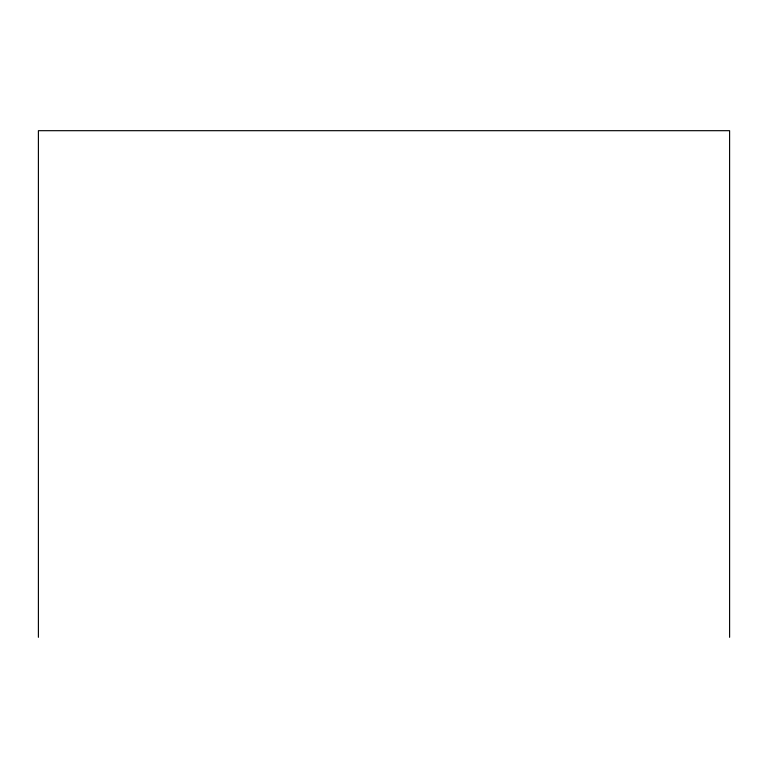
<?xml version="1.0" encoding="UTF-8"?>
<svg xmlns="http://www.w3.org/2000/svg" width="768" height="768" viewBox="0 0 768 768"><rect width="100%" height="100%" fill="white"/><g stroke="black" fill="none" stroke-linecap="round" stroke-linejoin="round"><path stroke-width="1.15" d="M729.6 637.315L729.6 130.685L38.4 130.685L38.4 637.315"/></g></svg>
